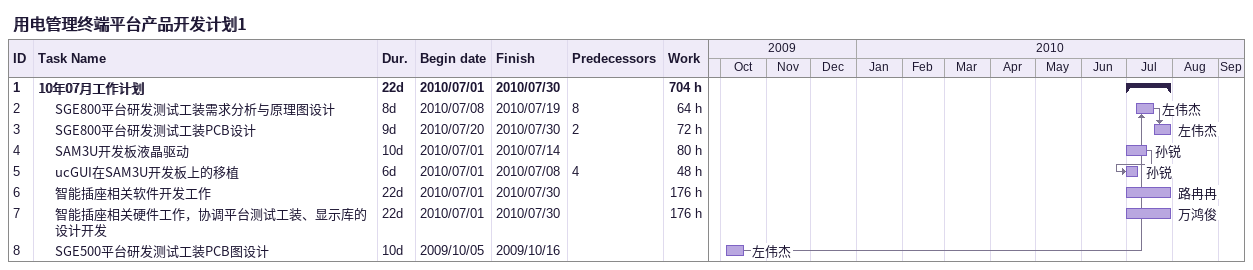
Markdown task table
用电管理终端平台产品开发计划1

| ID | Level | Task | Duration | Start | Finish | Predecessors | Resources | Work (h) |
|---|---|---|---|---|---|---|---|---|
| 1 | 1 | **10年07月工作计划** | 22d | 2010-07-01 | 2010-07-30 |  |  | 704 |
| 2 | 2 | SGE800平台研发测试工装需求分析与原理图设计 | 8d | 2010-07-08 | 2010-07-19 | 8 | 左伟杰 | 64 |
| 3 | 2 | SGE800平台研发测试工装PCB设计 | 9d | 2010-07-20 | 2010-07-30 | 2 | 左伟杰 | 72 |
| 4 | 2 | SAM3U开发板液晶驱动 | 10d | 2010-07-01 | 2010-07-14 |  | 孙锐 | 80 |
| 5 | 2 | ucGUI在SAM3U开发板上的移植 | 6d | 2010-07-01 | 2010-07-08 | 4 | 孙锐 | 48 |
| 6 | 2 | 智能插座相关软件开发工作 | 22d | 2010-07-01 | 2010-07-30 |  | 路冉冉 | 176 |
| 7 | 2 | 智能插座相关硬件工作，协调平台测试工装、显示库的设计开发 | 22d | 2010-07-01 | 2010-07-30 |  | 万鸿俊 | 176 |
| 8 | 2 | SGE500平台研发测试工装PCB图设计 | 10d | 2009-10-05 | 2009-10-16 |  | 左伟杰 |  |
